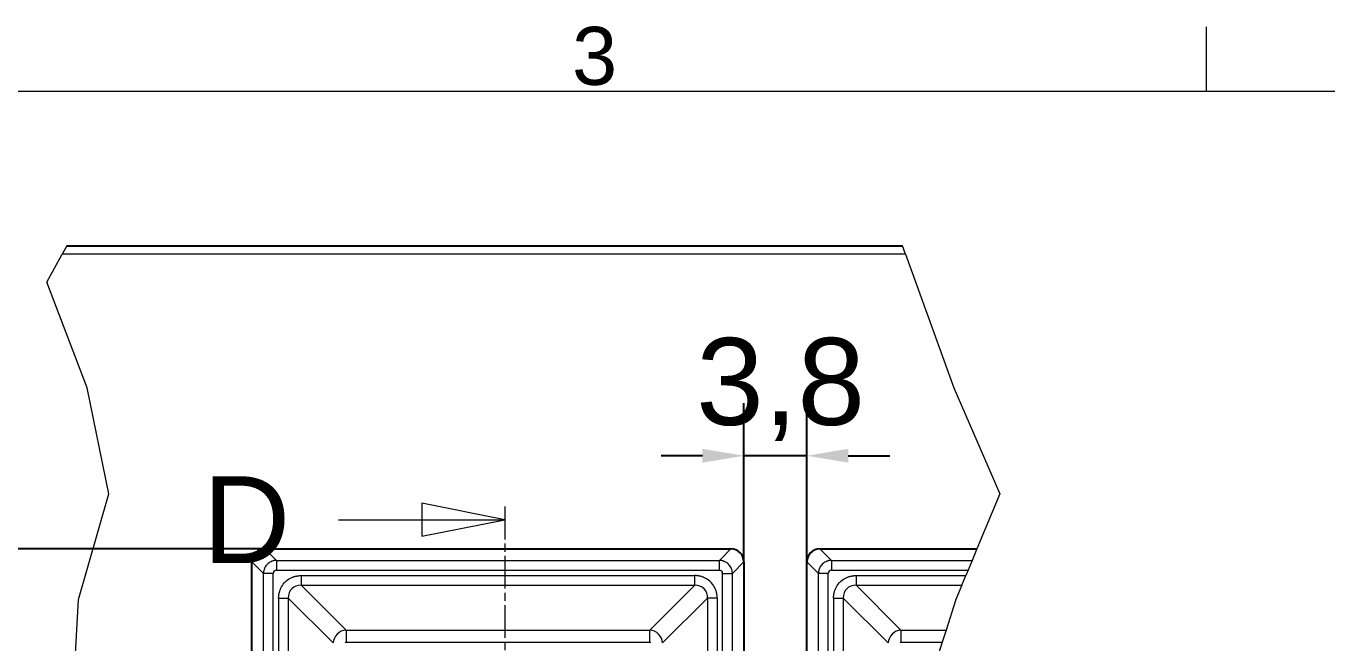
# Model space of a CAD drawing. Header units: millimetres. Extents: x 0 to 1486, y 0 to 1051.
# Drawn here: x 1211.4 to 1309.6, y 984.6 to 1031.2 of the extents above; entities that cross this region are included whole.
import ezdxf

# ---------------------------------------------------------------- set-up
doc = ezdxf.new("R2010")
doc.units = ezdxf.units.MM
doc.header["$LTSCALE"] = 1.25
doc.linetypes.add('CHAIN', pattern=[0.3543, 0.2362, -0.0295, 0.0591, -0.0295])
doc.linetypes.add('LONG_DASH_DOTTED', pattern=[0.3001, 0.2362, -0.0295, 0.0049, -0.0295])
for name, color, linetype, lineweight, true_color in [('Bemaßungen(DIN)', 7, 'Continuous', 5, 0x262659), ('Bruchlinien(DIN)', 7, 'Continuous', 9, 0x262659), ('Schnittansichtslinien(DIN)', 7, 'LONG_DASH_DOTTED', 9, 0x262659), ('Sichtbare Kanten(DIN)', 7, 'Continuous', 25, 0x262659), ('Sichtbare tangentiale Kanten(DIN)', 7, 'Continuous', 15, 0x1a1a3e), ('Skizziergeometrie(DIN)', 7, 'Continuous', 9, 0x262659), ('Symbole(DIN)', 7, 'Continuous', 15, 0x262659)]:
    doc.layers.add(name, color=color, linetype=linetype, lineweight=lineweight, true_color=true_color)
doc.styles.add('Aktuell-DIN', font='arial.ttf')
doc.styles.add('Aktuell-DINGroßer Text', font='arial.ttf')
doc.dimstyles.new('STANDARD-DIN', dxfattribs={"dimscale": 1.25, "dimtxt": 5.25, "dimasz": 2.5, "dimexe": 3.175, "dimexo": 0, "dimgap": 0.8, "dimtad": 1, "dimrnd": 1e-08, "dimtxsty": 'Aktuell-DINGroßer Text', "dimcen": 0.09, "dimdle": 10, "dimclrd": 256, "dimclre": 256, "dimclrt": 256, "dimazin": 2, "dimtfac": 0.666667, "dimtmove": 0, "dimatfit": 3, "dimfxl": 1, "dimtolj": 1, "dimlwd": 25, "dimlwe": 25, "dimarcsym": 0})

# ---------------------------------------------------------------- blocks, each defined once
blk = doc.blocks.new('Ränder Standardrahmen')
at = {"layer": 'Skizziergeometrie(DIN)'}
blk.add_line((1040.375, 821), (1040.375, 824.9), dxfattribs=at)
at = {"layer": 'Skizziergeometrie(DIN)', "flags": 128}
blk.add_lwpolyline([(20, 20), (20, 821), (1169, 821), (1169, 20), (20, 20)], dxfattribs=at)
at = {"layer": 'Symbole(DIN)', "color": 179, "true_color": 0x262659, "insert": (1002.075, 821.341), "char_height": 3.5, "attachment_point": 7, "style": 'Aktuell-DIN'}
blk.add_mtext('3', dxfattribs=at)
blk = doc.blocks.new('2DTransSchnitt2')
at = {"layer": 'Schnittansichtslinien(DIN)', "linetype": 'Continuous'}
for p, q in [((998.006, 795.134), (993.006, 796.134)), ((993.006, 796.134), (993.006, 794.134)), ((987.975, 795.134), (993.006, 795.134)), ((993.006, 795.134), (998.006, 795.134)), ((993.006, 794.134), (998.006, 795.134))]:
    blk.add_line(p, q, dxfattribs=at)
at = {"layer": 'Schnittansichtslinien(DIN)', "linetype": 'CHAIN', "ltscale": 6.710712}
blk.add_line((998.006, 795.923), (998.006, 658.821), dxfattribs=at)
at = {"layer": 'Schnittansichtslinien(DIN)', "linetype": 'Continuous', "lineweight": 20}
blk.add_line((998.006, 795.923), (998.006, 794.345), dxfattribs=at)
at = {"layer": 'Schnittansichtslinien(DIN)', "linetype": 'Continuous', "flags": 128}
blk.add_lwpolyline([(993.006, 794.134), (998.006, 795.134), (993.006, 796.134), (993.006, 794.134)], dxfattribs=at)
at = {"layer": 'Schnittansichtslinien(DIN)'}
blk.add_solid([(993.006, 794.134), (998.006, 795.134), (993.006, 796.134), (993.006, 794.134)], dxfattribs=at)
at = {"layer": 'Schnittansichtslinien(DIN)', "insert": (979.769, 792.509), "char_height": 5.25, "attachment_point": 7, "style": 'Aktuell-DINGroßer Text'}
blk.add_mtext('D', dxfattribs=at)
blk = doc.blocks.new('*D79')
at = {"layer": 'Bemaßungen(DIN)', "color": 250, "linetype": 'Continuous', "lineweight": 25, "true_color": 0x3f3f3f, "transparency": 16777216}
for p, q in [((1229.419, 991.714), (1191.075, 991.714)), ((1195.044, 988.589), (1195.044, 851.464)), ((1229.419, 848.339), (1191.075, 848.339))]:
    blk.add_line(p, q, dxfattribs=at)
at = {"layer": 'Bemaßungen(DIN)', "color": 250, "linetype": 'Continuous', "true_color": 0x3f3f3f, "transparency": 16777216}
for points in [[(1194.523, 988.589), (1195.565, 988.589), (1195.044, 991.714)], [(1194.523, 851.464), (1195.565, 851.464), (1195.044, 848.339)]]:
    blk.add_solid(points, dxfattribs=at)
at = {"layer": 'Defpoints', "color": 0, "linetype": 'Continuous', "transparency": 16777216}
for p in [(1229.419, 991.714), (1195.044, 848.339), (1229.419, 848.339)]:
    blk.add_point(p, dxfattribs=at)
at = {"layer": 'Bemaßungen(DIN)', "color": 179, "linetype": 'Continuous', "lineweight": 25, "true_color": 0x262659, "transparency": 16777216, "insert": (1186.156, 909.263), "char_height": 6.5625, "attachment_point": 1, "rotation": 90, "style": 'Aktuell-DINGroßer Text'}
blk.add_mtext('\\A1;114,7', dxfattribs=at)
blk = doc.blocks.new('*D85')
at = {"layer": 'Bemaßungen(DIN)', "color": 250, "linetype": 'Continuous', "lineweight": 25, "true_color": 0x3f3f3f, "transparency": 16777216}
for p, q in [((1265.559, 990.729), (1265.559, 1002.713)), ((1270.309, 990.729), (1270.309, 1002.713)), ((1262.434, 998.744), (1259.309, 998.744)), ((1270.309, 998.744), (1265.559, 998.744)), ((1273.434, 998.744), (1276.559, 998.744))]:
    blk.add_line(p, q, dxfattribs=at)
at = {"layer": 'Bemaßungen(DIN)', "color": 250, "linetype": 'Continuous', "true_color": 0x3f3f3f, "transparency": 16777216}
for points in [[(1262.434, 999.265), (1262.434, 998.224), (1265.559, 998.744)], [(1273.434, 999.265), (1273.434, 998.224), (1270.309, 998.744)]]:
    blk.add_solid(points, dxfattribs=at)
at = {"layer": 'Defpoints', "color": 0, "linetype": 'Continuous', "transparency": 16777216}
for p in [(1265.559, 998.744), (1265.559, 990.729), (1270.309, 990.729)]:
    blk.add_point(p, dxfattribs=at)
at = {"layer": 'Bemaßungen(DIN)', "color": 179, "linetype": 'Continuous', "lineweight": 25, "true_color": 0x262659, "transparency": 16777216, "insert": (1261.956, 1007.632), "char_height": 6.5625, "attachment_point": 1, "style": 'Aktuell-DINGroßer Text'}
blk.add_mtext('\\A1;3,8', dxfattribs=at)

msp = doc.modelspace()

# ---------------------------------------------------------------- linework, layer by layer
at = {"layer": 'Bruchlinien(DIN)'}
for p, q in [((1214.465, 1014.589), (1214.121, 1013.964)), ((1277.752, 1013.964), (1277.527, 1014.589)), ((1212.954, 1011.842), (1214.121, 1013.964)), ((1277.752, 1013.964), (1281.393, 1003.857)), ((1216.012, 1003.857), (1212.954, 1011.842)), ((1217.627, 995.872), (1216.012, 1003.857)), ((1281.393, 1003.857), (1284.865, 995.872)), ((1215.334, 987.887), (1217.627, 995.872)), ((1284.865, 995.872), (1283.14, 991.714)), ((1283.14, 991.714), (1282.78, 990.847)), ((1282.78, 990.847), (1282.474, 990.109)), ((1282.002, 988.971), (1282.304, 989.699)), ((1282.474, 990.109), (1282.304, 989.699)), ((1282.002, 988.971), (1281.552, 987.887)), ((1214.897, 979.902), (1215.334, 987.887)), ((1281.552, 987.887), (1280.815, 985.581)), ((1280.524, 984.672), (1278.998, 979.902)), ((1280.815, 985.581), (1280.524, 984.672))]:
    msp.add_line(p, q, dxfattribs=at)
at = {"layer": 'Sichtbare Kanten(DIN)'}
for p, q in [((1214.465, 1014.589), (1277.527, 1014.589)), ((1229.419, 991.714), (1264.574, 991.714)), ((1271.294, 991.714), (1283.14, 991.714)), ((1228.434, 849.324), (1228.434, 990.729)), ((1265.559, 990.729), (1265.559, 849.324)), ((1270.309, 849.324), (1270.309, 990.729))]:
    msp.add_line(p, q, dxfattribs=at)
for centre, major_axis in [((1229.449, 990.699), (-0.729, 0.729)), ((1264.544, 990.699), (0.729, 0.729)), ((1271.324, 990.699), (-0.729, 0.729))]:
    msp.add_ellipse(centre, major_axis=major_axis, ratio=0.970288, start_param=5.512866, end_param=7.053504, dxfattribs=at)
at = {"layer": 'Sichtbare tangentiale Kanten(DIN)'}
for p, q in [((1277.752, 1013.964), (1214.121, 1013.964)), ((1229.419, 991.714), (1230.286, 990.847)), ((1264.574, 991.714), (1263.707, 990.847)), ((1271.294, 991.714), (1272.161, 990.847)), ((1228.434, 990.729), (1229.301, 989.862)), ((1230.286, 990.847), (1263.707, 990.847)), ((1230.286, 990.847), (1230.286, 990.109)), ((1263.707, 990.109), (1263.707, 990.847)), ((1265.559, 990.729), (1264.692, 989.862)), ((1270.309, 990.729), (1271.176, 989.862)), ((1272.161, 990.847), (1272.161, 990.109)), ((1272.161, 990.847), (1282.78, 990.847)), ((1229.301, 850.191), (1229.301, 989.862)), ((1230.04, 989.862), (1229.301, 989.862)), ((1230.04, 850.191), (1230.04, 989.862)), ((1230.286, 990.109), (1263.707, 990.109)), ((1232.147, 989.699), (1261.846, 989.699)), ((1232.147, 989.699), (1232.147, 988.971)), ((1261.846, 988.971), (1261.846, 989.699)), ((1263.953, 989.862), (1264.692, 989.862)), ((1263.953, 850.191), (1263.953, 989.862)), ((1264.692, 850.191), (1264.692, 989.862)), ((1271.176, 850.191), (1271.176, 989.862)), ((1271.915, 989.862), (1271.176, 989.862)), ((1271.915, 850.191), (1271.915, 989.862)), ((1272.161, 990.109), (1282.474, 990.109)), ((1274.022, 989.699), (1282.304, 989.699)), ((1274.022, 989.699), (1274.022, 988.971)), ((1232.147, 988.971), (1235.537, 985.581)), ((1232.147, 988.971), (1261.846, 988.971)), ((1261.846, 988.971), (1258.456, 985.581)), ((1274.022, 988.971), (1282.002, 988.971)), ((1274.022, 988.971), (1277.412, 985.581)), ((1230.449, 988.001), (1230.449, 942.899)), ((1230.449, 988.001), (1231.177, 988.001)), ((1231.177, 988.001), (1234.567, 984.611)), ((1231.177, 988.001), (1231.177, 942.899)), ((1262.816, 988.001), (1259.426, 984.611)), ((1262.816, 988.001), (1262.816, 942.899)), ((1263.544, 988.001), (1262.816, 988.001)), ((1263.544, 988.001), (1263.544, 942.899)), ((1272.324, 988.001), (1272.324, 942.899)), ((1272.324, 988.001), (1273.052, 988.001)), ((1273.052, 988.001), (1273.052, 942.899)), ((1273.052, 988.001), (1276.442, 984.611)), ((1235.537, 985.581), (1258.456, 985.581)), ((1235.537, 985.581), (1235.537, 984.672)), ((1235.537, 984.672), (1258.456, 984.672)), ((1258.456, 984.672), (1258.456, 985.581)), ((1277.412, 985.581), (1280.815, 985.581)), ((1277.412, 985.581), (1277.412, 984.672)), ((1277.412, 984.672), (1280.524, 984.672))]:
    msp.add_line(p, q, dxfattribs=at)
for centre, major_axis, ratio, start_param, end_param in [((1230.293, 989.855), (0.182, -0.182), 0.970883, 2.370846, 3.912339), ((1263.7, 989.855), (0.182, 0.182), 0.970883, 5.512439, 7.053932), ((1272.168, 989.855), (0.182, -0.182), 0.970883, 2.370846, 3.912339), ((1232.253, 987.895), (-0.812, 0.812), 0.870843, 5.527084, 7.039287), ((1261.74, 987.895), (0.812, 0.812), 0.870843, 5.527084, 7.039287), ((1274.128, 987.895), (-0.812, 0.812), 0.870843, 5.527084, 7.039287), ((1235.541, 984.608), (0.707, 0.707), 0.950188, 0.814511, 2.327081), ((1235.541, 984.607), (-0.0468, 0.0468), 0.943242, 5.526901, 7.03947), ((1258.452, 984.608), (-0.707, 0.707), 0.950188, 3.956104, 5.468674), ((1258.452, 984.607), (0.0468, 0.0468), 0.943242, 5.526901, 7.03947), ((1277.416, 984.608), (0.707, 0.707), 0.950188, 0.814511, 2.327081), ((1277.416, 984.607), (-0.0468, 0.0468), 0.943242, 5.526901, 7.03947)]:
    msp.add_ellipse(centre, major_axis=major_axis, ratio=ratio, start_param=start_param, end_param=end_param, dxfattribs=at)
for points, knots in [([(1230.286, 990.847), (1230.25, 990.846), (1230.213, 990.844), (1230.177, 990.839), (1230.15, 990.835), (1230.123, 990.83), (1230.096, 990.825), (1230.087, 990.823), (1230.078, 990.821), (1230.069, 990.818), (1230.034, 990.81), (1229.999, 990.799), (1229.965, 990.786), (1229.947, 990.78), (1229.93, 990.773), (1229.914, 990.766), (1229.897, 990.759), (1229.88, 990.751), (1229.864, 990.743), (1229.765, 990.694), (1229.675, 990.629), (1229.597, 990.551), (1229.519, 990.474), (1229.454, 990.383), (1229.405, 990.285), (1229.397, 990.268), (1229.389, 990.252), (1229.382, 990.235), (1229.375, 990.218), (1229.368, 990.201), (1229.362, 990.184), (1229.349, 990.149), (1229.339, 990.114), (1229.33, 990.079), (1229.328, 990.07), (1229.326, 990.061), (1229.324, 990.052), (1229.318, 990.025), (1229.313, 989.998), (1229.31, 989.971), (1229.305, 989.935), (1229.302, 989.899), (1229.301, 989.862)], [-3.12982, -3.12982, -3.12982, -3.12982, -3.041776, -3.041776, -3.041776, -2.975742, -2.975742, -2.975742, -2.953731, -2.953731, -2.953731, -2.865686, -2.865686, -2.865686, -2.821663, -2.821663, -2.821663, -2.777642, -2.777642, -2.777642, -2.513508, -2.513508, -2.513508, -2.249374, -2.249374, -2.249374, -2.205353, -2.205353, -2.205353, -2.161329, -2.161329, -2.161329, -2.073285, -2.073285, -2.073285, -2.051273, -2.051273, -2.051273, -1.98524, -1.98524, -1.98524, -1.897195, -1.897195, -1.897195, -1.897195]), ([(1264.692, 989.862), (1264.691, 989.899), (1264.688, 989.935), (1264.683, 989.971), (1264.68, 989.998), (1264.675, 990.025), (1264.669, 990.052), (1264.667, 990.061), (1264.665, 990.07), (1264.663, 990.079), (1264.654, 990.114), (1264.644, 990.149), (1264.631, 990.184), (1264.625, 990.201), (1264.618, 990.218), (1264.611, 990.235), (1264.604, 990.252), (1264.596, 990.268), (1264.588, 990.285), (1264.539, 990.383), (1264.474, 990.474), (1264.396, 990.551), (1264.318, 990.629), (1264.228, 990.694), (1264.129, 990.743), (1264.113, 990.751), (1264.096, 990.759), (1264.079, 990.766), (1264.063, 990.773), (1264.046, 990.78), (1264.028, 990.786), (1263.994, 990.799), (1263.959, 990.81), (1263.924, 990.818), (1263.915, 990.821), (1263.906, 990.823), (1263.897, 990.825), (1263.87, 990.83), (1263.843, 990.835), (1263.816, 990.839), (1263.78, 990.844), (1263.744, 990.846), (1263.707, 990.847)], [-3.12982, -3.12982, -3.12982, -3.12982, -3.041776, -3.041776, -3.041776, -2.975742, -2.975742, -2.975742, -2.953731, -2.953731, -2.953731, -2.865686, -2.865686, -2.865686, -2.821663, -2.821663, -2.821663, -2.777642, -2.777642, -2.777642, -2.513508, -2.513508, -2.513508, -2.249374, -2.249374, -2.249374, -2.205353, -2.205353, -2.205353, -2.161329, -2.161329, -2.161329, -2.073285, -2.073285, -2.073285, -2.051273, -2.051273, -2.051273, -1.98524, -1.98524, -1.98524, -1.897195, -1.897195, -1.897195, -1.897195]), ([(1272.161, 990.847), (1272.125, 990.846), (1272.088, 990.844), (1272.052, 990.839), (1272.025, 990.835), (1271.998, 990.83), (1271.971, 990.825), (1271.962, 990.823), (1271.953, 990.821), (1271.944, 990.818), (1271.909, 990.81), (1271.874, 990.799), (1271.84, 990.786), (1271.822, 990.78), (1271.805, 990.773), (1271.789, 990.766), (1271.772, 990.759), (1271.755, 990.751), (1271.739, 990.743), (1271.64, 990.694), (1271.55, 990.629), (1271.472, 990.551), (1271.394, 990.474), (1271.329, 990.383), (1271.28, 990.285), (1271.272, 990.268), (1271.264, 990.252), (1271.257, 990.235), (1271.25, 990.218), (1271.243, 990.201), (1271.237, 990.184), (1271.224, 990.149), (1271.214, 990.114), (1271.205, 990.079), (1271.203, 990.07), (1271.201, 990.061), (1271.199, 990.052), (1271.193, 990.025), (1271.188, 989.998), (1271.185, 989.971), (1271.18, 989.935), (1271.177, 989.899), (1271.176, 989.862)], [-3.12982, -3.12982, -3.12982, -3.12982, -3.041776, -3.041776, -3.041776, -2.975742, -2.975742, -2.975742, -2.953731, -2.953731, -2.953731, -2.865686, -2.865686, -2.865686, -2.821663, -2.821663, -2.821663, -2.777642, -2.777642, -2.777642, -2.513508, -2.513508, -2.513508, -2.249374, -2.249374, -2.249374, -2.205353, -2.205353, -2.205353, -2.161329, -2.161329, -2.161329, -2.073285, -2.073285, -2.073285, -2.051273, -2.051273, -2.051273, -1.98524, -1.98524, -1.98524, -1.897195, -1.897195, -1.897195, -1.897195]), ([(1230.449, 988.001), (1230.449, 988.033), (1230.45, 988.066), (1230.452, 988.098), (1230.453, 988.122), (1230.455, 988.146), (1230.458, 988.17), (1230.458, 988.178), (1230.459, 988.186), (1230.46, 988.194), (1230.463, 988.226), (1230.468, 988.258), (1230.473, 988.29), (1230.476, 988.306), (1230.479, 988.322), (1230.482, 988.337), (1230.485, 988.353), (1230.488, 988.369), (1230.491, 988.384), (1230.498, 988.416), (1230.506, 988.447), (1230.515, 988.477), (1230.524, 988.508), (1230.533, 988.539), (1230.543, 988.569), (1230.554, 988.599), (1230.565, 988.629), (1230.577, 988.658), (1230.589, 988.687), (1230.602, 988.716), (1230.615, 988.745), (1230.683, 988.888), (1230.771, 989.021), (1230.876, 989.139), (1230.897, 989.162), (1230.919, 989.185), (1230.941, 989.207), (1230.963, 989.23), (1230.986, 989.251), (1231.01, 989.272), (1231.127, 989.377), (1231.26, 989.465), (1231.403, 989.533), (1231.432, 989.547), (1231.461, 989.559), (1231.49, 989.571), (1231.52, 989.583), (1231.55, 989.595), (1231.58, 989.605), (1231.61, 989.615), (1231.64, 989.625), (1231.671, 989.633), (1231.702, 989.642), (1231.733, 989.65), (1231.764, 989.657), (1231.78, 989.66), (1231.795, 989.664), (1231.811, 989.667), (1231.827, 989.67), (1231.843, 989.673), (1231.858, 989.675), (1231.89, 989.68), (1231.922, 989.685), (1231.954, 989.688), (1231.962, 989.689), (1231.97, 989.69), (1231.978, 989.691), (1232.002, 989.693), (1232.026, 989.695), (1232.05, 989.696), (1232.083, 989.698), (1232.115, 989.699), (1232.147, 989.699)], [-5.513202, -5.513202, -5.513202, -5.513202, -5.436809, -5.436809, -5.436809, -5.379514, -5.379514, -5.379514, -5.360415, -5.360415, -5.360415, -5.284022, -5.284022, -5.284022, -5.245825, -5.245825, -5.245825, -5.207629, -5.207629, -5.207629, -5.131235, -5.131235, -5.131235, -5.054842, -5.054842, -5.054842, -4.978448, -4.978448, -4.978448, -4.902055, -4.902055, -4.902055, -4.520088, -4.520088, -4.520088, -4.443694, -4.443694, -4.443694, -4.367301, -4.367301, -4.367301, -3.985334, -3.985334, -3.985334, -3.90894, -3.90894, -3.90894, -3.832547, -3.832547, -3.832547, -3.756153, -3.756153, -3.756153, -3.67976, -3.67976, -3.67976, -3.641563, -3.641563, -3.641563, -3.603367, -3.603367, -3.603367, -3.526973, -3.526973, -3.526973, -3.507875, -3.507875, -3.507875, -3.45058, -3.45058, -3.45058, -3.374186, -3.374186, -3.374186, -3.374186]), ([(1263.544, 988.001), (1263.544, 988.033), (1263.543, 988.066), (1263.541, 988.098), (1263.54, 988.122), (1263.538, 988.146), (1263.536, 988.17), (1263.535, 988.178), (1263.534, 988.186), (1263.533, 988.194), (1263.53, 988.226), (1263.525, 988.258), (1263.52, 988.29), (1263.517, 988.306), (1263.515, 988.322), (1263.511, 988.337), (1263.508, 988.353), (1263.505, 988.369), (1263.502, 988.384), (1263.495, 988.416), (1263.487, 988.447), (1263.478, 988.477), (1263.47, 988.508), (1263.46, 988.539), (1263.45, 988.569), (1263.439, 988.599), (1263.428, 988.629), (1263.416, 988.658), (1263.404, 988.687), (1263.391, 988.716), (1263.378, 988.745), (1263.31, 988.888), (1263.222, 989.021), (1263.117, 989.139), (1263.096, 989.162), (1263.074, 989.185), (1263.052, 989.207), (1263.03, 989.23), (1263.007, 989.251), (1262.983, 989.272), (1262.866, 989.377), (1262.733, 989.465), (1262.59, 989.533), (1262.561, 989.547), (1262.532, 989.559), (1262.503, 989.571), (1262.473, 989.583), (1262.443, 989.595), (1262.413, 989.605), (1262.383, 989.615), (1262.353, 989.625), (1262.322, 989.633), (1262.291, 989.642), (1262.26, 989.65), (1262.229, 989.657), (1262.213, 989.66), (1262.198, 989.664), (1262.182, 989.667), (1262.166, 989.67), (1262.15, 989.673), (1262.135, 989.675), (1262.103, 989.68), (1262.071, 989.685), (1262.039, 989.688), (1262.031, 989.689), (1262.023, 989.69), (1262.015, 989.691), (1261.991, 989.693), (1261.967, 989.695), (1261.943, 989.696), (1261.91, 989.698), (1261.878, 989.699), (1261.846, 989.699)], [-5.513202, -5.513202, -5.513202, -5.513202, -5.436809, -5.436809, -5.436809, -5.379514, -5.379514, -5.379514, -5.360415, -5.360415, -5.360415, -5.284022, -5.284022, -5.284022, -5.245825, -5.245825, -5.245825, -5.207629, -5.207629, -5.207629, -5.131235, -5.131235, -5.131235, -5.054842, -5.054842, -5.054842, -4.978448, -4.978448, -4.978448, -4.902055, -4.902055, -4.902055, -4.520088, -4.520088, -4.520088, -4.443694, -4.443694, -4.443694, -4.367301, -4.367301, -4.367301, -3.985334, -3.985334, -3.985334, -3.90894, -3.90894, -3.90894, -3.832547, -3.832547, -3.832547, -3.756153, -3.756153, -3.756153, -3.67976, -3.67976, -3.67976, -3.641563, -3.641563, -3.641563, -3.603367, -3.603367, -3.603367, -3.526973, -3.526973, -3.526973, -3.507875, -3.507875, -3.507875, -3.45058, -3.45058, -3.45058, -3.374186, -3.374186, -3.374186, -3.374186]), ([(1272.324, 988.001), (1272.324, 988.033), (1272.325, 988.066), (1272.327, 988.098), (1272.328, 988.122), (1272.33, 988.146), (1272.333, 988.17), (1272.333, 988.178), (1272.334, 988.186), (1272.335, 988.194), (1272.338, 988.226), (1272.343, 988.258), (1272.348, 988.29), (1272.351, 988.306), (1272.354, 988.322), (1272.357, 988.337), (1272.36, 988.353), (1272.363, 988.369), (1272.366, 988.384), (1272.373, 988.416), (1272.381, 988.447), (1272.39, 988.477), (1272.399, 988.508), (1272.408, 988.539), (1272.418, 988.569), (1272.429, 988.599), (1272.44, 988.629), (1272.452, 988.658), (1272.464, 988.687), (1272.477, 988.716), (1272.49, 988.745), (1272.558, 988.888), (1272.646, 989.021), (1272.751, 989.139), (1272.772, 989.162), (1272.794, 989.185), (1272.816, 989.207), (1272.838, 989.23), (1272.861, 989.251), (1272.885, 989.272), (1273.002, 989.377), (1273.135, 989.465), (1273.278, 989.533), (1273.307, 989.547), (1273.336, 989.559), (1273.365, 989.571), (1273.395, 989.583), (1273.425, 989.595), (1273.455, 989.605), (1273.485, 989.615), (1273.515, 989.625), (1273.546, 989.633), (1273.577, 989.642), (1273.608, 989.65), (1273.639, 989.657), (1273.655, 989.66), (1273.67, 989.664), (1273.686, 989.667), (1273.702, 989.67), (1273.718, 989.673), (1273.733, 989.675), (1273.765, 989.68), (1273.797, 989.685), (1273.829, 989.688), (1273.837, 989.689), (1273.845, 989.69), (1273.853, 989.691), (1273.877, 989.693), (1273.901, 989.695), (1273.925, 989.696), (1273.958, 989.698), (1273.99, 989.699), (1274.022, 989.699)], [-5.513202, -5.513202, -5.513202, -5.513202, -5.436809, -5.436809, -5.436809, -5.379514, -5.379514, -5.379514, -5.360415, -5.360415, -5.360415, -5.284022, -5.284022, -5.284022, -5.245825, -5.245825, -5.245825, -5.207629, -5.207629, -5.207629, -5.131235, -5.131235, -5.131235, -5.054842, -5.054842, -5.054842, -4.978448, -4.978448, -4.978448, -4.902055, -4.902055, -4.902055, -4.520088, -4.520088, -4.520088, -4.443694, -4.443694, -4.443694, -4.367301, -4.367301, -4.367301, -3.985334, -3.985334, -3.985334, -3.90894, -3.90894, -3.90894, -3.832547, -3.832547, -3.832547, -3.756153, -3.756153, -3.756153, -3.67976, -3.67976, -3.67976, -3.641563, -3.641563, -3.641563, -3.603367, -3.603367, -3.603367, -3.526973, -3.526973, -3.526973, -3.507875, -3.507875, -3.507875, -3.45058, -3.45058, -3.45058, -3.374186, -3.374186, -3.374186, -3.374186])]:
    msp.add_open_spline(points, degree=3, knots=knots, dxfattribs=at)

# ---------------------------------------------------------------- block references
at = {"xscale": 1.25, "yscale": 1.25, "zscale": 1.25}
msp.add_blockref('Ränder Standardrahmen', (0, 0), dxfattribs=at)
at = {"layer": 'Schnittansichtslinien(DIN)', "xscale": 1.25, "yscale": 1.25, "zscale": 1.25}
msp.add_blockref('2DTransSchnitt2', (0, 0), dxfattribs=at)

# ---------------------------------------------------------------- dimensions: what is measured, and where the dimension line sits
at = {"layer": 'Bemaßungen(DIN)', "color": 250, "linetype": 'Continuous', "lineweight": 25, "true_color": 0x3f3f3f}
dim = msp.add_linear_dim(base=(1265.559, 998.744), p1=(1270.309, 990.729), p2=(1265.559, 990.729), dimstyle='STANDARD-DIN', override={"dimgap": 0.8, "dimdec": 2, "dimlfac": 0.8, "dimtol": 0, "dimlim": 0, "dimtp": 0, "dimtm": 0, "dimtdec": 2, "dimtofl": 1, "dimatfit": 1}, dxfattribs=at)
dim.commit()
dim.dimension.update_dxf_attribs({"geometry": '*D85', "text_midpoint": (1267.934, 998.744), "dimtype": 160})
dim = msp.add_linear_dim(base=(1195.044, 848.339), p1=(1229.419, 991.714), p2=(1229.419, 848.339), angle=270, dimstyle='STANDARD-DIN', override={"dimgap": 0.8, "dimdec": 2, "dimlfac": 0.8, "dimtol": 0, "dimlim": 0, "dimtp": 0, "dimtm": 0, "dimtdec": 2, "dimtofl": 0, "dimatfit": 1}, dxfattribs=at)
dim.commit()
dim.dimension.update_dxf_attribs({"geometry": '*D79', "text_midpoint": (1195.044, 920.027), "dimtype": 160})

doc.saveas('drawing.dxf')
